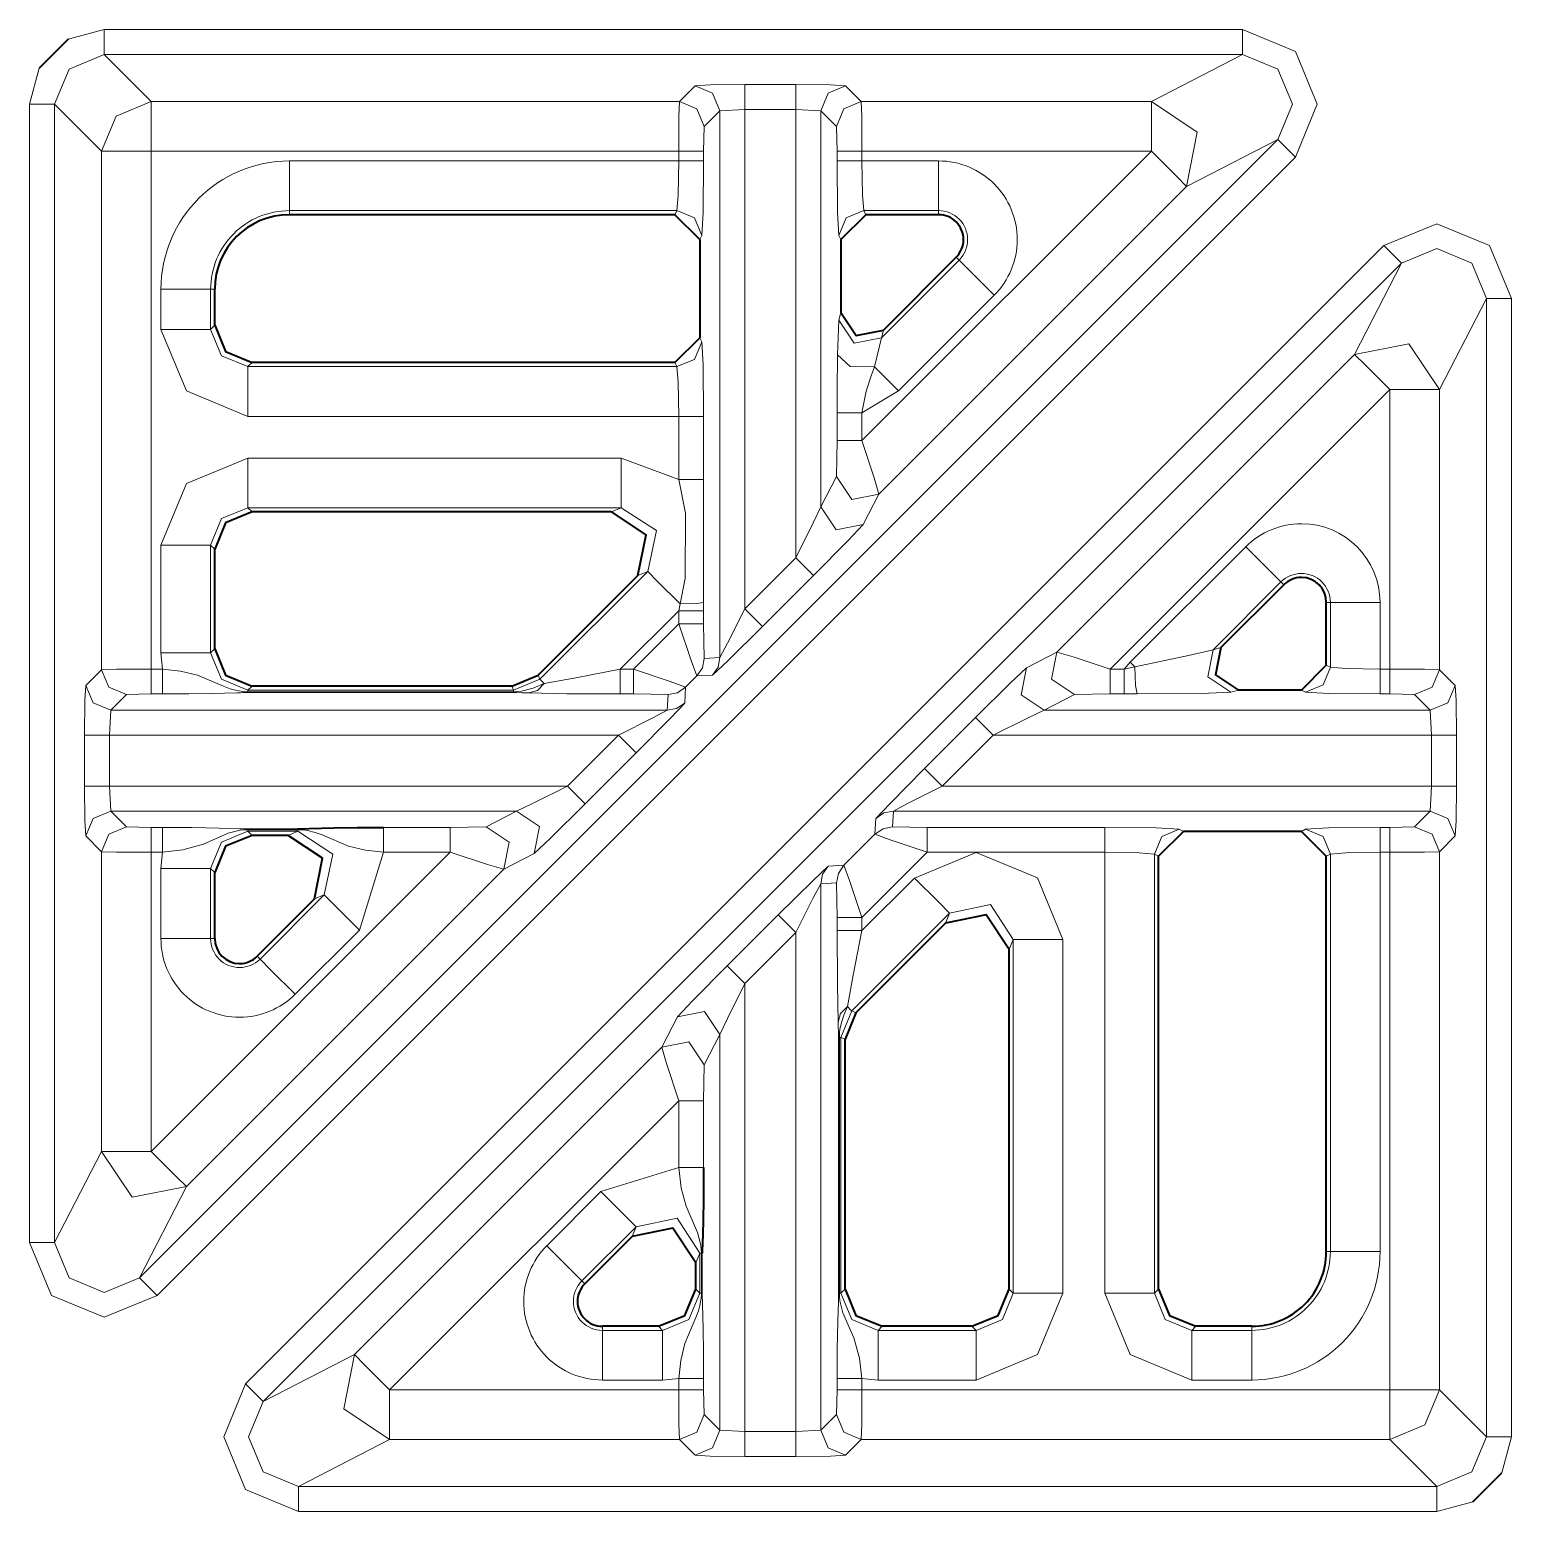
# Model space of a CAD drawing. Header units: millimetres. Extents: x 0 to 2941, y -405 to 1422.
# Drawn here: x 879.28 to 909.05, y 455.9 to 485.68 of the extents above; entities that cross this region are included whole.
import ezdxf

# ---------------------------------------------------------------- set-up
doc = ezdxf.new("R2010")
doc.units = ezdxf.units.MM
doc.layers.add('FINE', color=9, linetype='Continuous')
doc.layers.add('OUTLINE', color=7, linetype='Continuous')

msp = doc.modelspace()

# ---------------------------------------------------------------- linework, layer by layer
at = {"layer": 'FINE', "lineweight": 9}
for p, q in [((880.779, 485.177), (881.723, 484.234)), ((903.653, 485.177), (880.779, 485.177)), ((901.82, 484.234), (903.653, 485.177)), ((879.28, 484.178), (879.468, 484.905)), ((892.336, 484.234), (892.651, 484.549)), ((893.651, 484.574), (894.677, 484.574)), ((895.676, 484.549), (895.991, 484.234)), ((879.28, 461.304), (879.28, 484.178)), ((881.723, 484.234), (892.336, 484.234)), ((895.991, 484.234), (901.82, 484.234)), ((893.651, 484.075), (893.151, 484.049)), ((895.176, 484.049), (894.677, 484.075)), ((892.836, 483.734), (892.823, 483.234)), ((895.504, 483.234), (895.492, 483.734)), ((881.487, 460.598), (904.359, 483.47)), ((881.723, 483.234), (881.723, 472.828)), ((892.323, 483.234), (881.723, 483.234)), ((892.323, 483.039), (892.323, 483.234)), ((892.823, 483.234), (892.823, 483.039)), ((895.504, 483.039), (895.504, 483.234)), ((904.359, 483.47), (902.527, 482.527)), ((904.713, 483.117), (881.84, 460.244)), ((884.499, 483.039), (892.323, 483.039)), ((892.286, 482.04), (884.499, 482.04)), ((884.499, 482.04), (884.499, 481.959)), ((892.245, 481.959), (892.286, 482.04)), ((897.545, 481.959), (897.545, 482.04)), ((892.786, 481.54), (892.745, 481.458)), ((895.583, 481.458), (895.541, 481.54)), ((881.919, 479.655), (881.919, 480.459)), ((898.662, 480.341), (896.74, 478.419)), ((909.053, 480.277), (909.053, 457.403)), ((895.541, 479.839), (895.583, 479.996)), ((895.515, 479.145), (895.541, 479.839)), ((892.745, 479.487), (892.786, 479.405)), ((896.394, 479.486), (896.257, 478.903)), ((896.435, 479.641), (896.394, 479.486)), ((883.748, 478.987), (883.666, 478.906)), ((896.74, 478.419), (896.004, 477.98)), ((906.61, 478.444), (900.995, 472.828)), ((906.61, 472.828), (906.61, 478.444)), ((892.823, 477.907), (892.823, 476.638)), ((895.504, 477.419), (895.504, 477.98)), ((895.491, 476.699), (895.504, 477.419)), ((883.666, 477.067), (891.169, 477.067)), ((891.169, 477.067), (892.323, 476.638)), ((895.176, 476.086), (895.491, 476.699)), ((883.666, 476.069), (883.748, 475.987)), ((891.169, 476.069), (883.666, 476.069)), ((890.973, 475.987), (891.169, 476.069)), ((881.919, 473.155), (881.919, 475.32)), ((901.395, 472.964), (903.717, 475.286)), ((895.03, 474.709), (894.004, 473.683)), ((904.424, 474.58), (903.062, 473.218)), ((904.481, 474.522), (904.424, 474.58)), ((892.323, 474.002), (891.149, 472.828)), ((892.323, 474.002), (892.35, 474.139)), ((892.323, 473.737), (892.323, 474.002)), ((892.823, 474.166), (892.823, 474.002)), ((892.823, 474.002), (892.823, 473.737)), ((906.415, 474.169), (906.415, 472.828)), ((891.414, 472.828), (892.323, 473.737)), ((892.823, 473.737), (892.836, 473.043)), ((881.949, 472.828), (881.919, 473.155)), ((903.062, 473.218), (903.218, 473.259)), ((880.408, 472.5), (880.723, 472.815)), ((881.723, 472.828), (881.949, 472.828)), ((891.149, 472.828), (891.414, 472.828)), ((900.995, 472.828), (901.273, 472.828)), ((901.273, 472.828), (901.395, 472.964)), ((901.273, 472.828), (901.486, 472.874)), ((906.415, 472.828), (906.61, 472.828)), ((889.005, 472.406), (889.534, 472.625)), ((892.689, 472.69), (892.461, 472.462)), ((893.004, 472.708), (892.689, 472.69)), ((881.223, 472.316), (880.908, 472)), ((881.723, 472.328), (881.223, 472.316)), ((881.949, 472.328), (881.723, 472.328)), ((883.666, 472.374), (889.005, 472.374)), ((889.005, 472.357), (883.666, 472.357)), ((892.09, 472), (892.108, 472.315)), ((892.461, 472.462), (892.443, 472.146)), ((900.275, 472.315), (899.663, 472)), ((901.531, 472.328), (901.273, 472.328)), ((903.572, 472.406), (903.415, 472.365)), ((904.917, 472.365), (904.835, 472.406)), ((906.61, 472.328), (906.415, 472.328)), ((907.11, 472.316), (906.61, 472.328)), ((907.425, 472), (907.11, 472.316)), ((880.908, 472), (880.882, 471.5)), ((892.09, 472), (880.908, 472)), ((907.425, 472), (899.663, 472)), ((907.451, 471.5), (907.425, 472)), ((897.259, 470.828), (898.285, 471.854)), ((880.382, 470.475), (880.382, 471.5)), ((880.882, 471.5), (891.114, 471.5)), ((880.882, 471.5), (880.882, 470.475)), ((890.088, 470.475), (891.114, 471.5)), ((898.639, 471.5), (897.613, 470.475)), ((898.639, 471.5), (907.451, 471.5)), ((907.451, 470.475), (907.451, 471.5)), ((907.951, 471.5), (907.951, 470.475)), ((891.468, 471.147), (890.442, 470.121)), ((907.451, 470.475), (897.613, 470.475)), ((907.425, 469.975), (907.451, 470.475)), ((880.908, 469.975), (889.065, 469.975)), ((880.908, 469.975), (881.223, 469.66)), ((888.452, 469.66), (889.065, 469.975)), ((896.637, 469.975), (896.619, 469.66)), ((896.637, 469.975), (907.425, 469.975)), ((907.11, 469.66), (907.425, 469.975)), ((881.223, 469.66), (881.723, 469.647)), ((881.723, 469.647), (881.949, 469.647)), ((883.666, 469.618), (884.669, 469.618)), ((884.669, 469.601), (883.666, 469.601)), ((883.666, 469.569), (883.748, 469.487)), ((884.669, 469.569), (883.666, 469.569)), ((884.473, 469.487), (884.669, 469.569)), ((886.392, 469.647), (887.733, 469.647)), ((887.733, 469.647), (888.452, 469.66)), ((896.266, 469.513), (896.284, 469.828)), ((896.619, 469.66), (897.313, 469.647)), ((897.313, 469.647), (900.884, 469.647)), ((902.381, 469.609), (902.464, 469.568)), ((904.835, 469.568), (904.917, 469.609)), ((906.415, 469.647), (906.61, 469.647)), ((906.61, 469.647), (907.11, 469.66)), ((880.723, 469.159), (880.408, 469.475)), ((895.638, 468.885), (896.266, 469.513)), ((907.925, 469.475), (907.61, 469.159)), ((880.723, 463.137), (880.723, 469.159)), ((881.723, 463.137), (887.733, 469.147)), ((881.949, 469.147), (881.723, 469.147)), ((881.723, 469.147), (881.723, 463.137)), ((881.919, 468.82), (881.949, 469.147)), ((886.392, 469.147), (885.905, 467.584)), ((887.733, 469.147), (886.392, 469.147)), ((897.313, 469.147), (896.004, 467.837)), ((900.884, 469.147), (897.313, 469.147)), ((900.884, 460.29), (900.884, 469.147)), ((901.964, 469.069), (901.882, 469.11)), ((901.882, 469.11), (901.882, 460.29)), ((906.61, 469.147), (906.415, 469.147)), ((906.415, 469.147), (906.415, 461.122)), ((906.61, 458.347), (906.61, 469.147)), ((907.61, 469.159), (907.61, 458.347)), ((881.919, 467.412), (881.919, 468.82)), ((895.323, 468.867), (895.638, 468.885)), ((895.491, 468.532), (895.176, 468.514)), ((895.176, 468.514), (895.176, 457.532)), ((895.504, 467.837), (895.491, 468.532)), ((885.199, 468.29), (885.002, 468.209)), ((893.297, 466.866), (894.323, 467.892)), ((885.905, 467.584), (884.616, 466.295)), ((894.677, 467.538), (893.651, 466.512)), ((894.677, 457.506), (894.677, 467.538)), ((899.045, 467.393), (898.964, 467.197)), ((899.045, 460.29), (899.045, 467.393)), ((900.043, 467.393), (900.043, 460.29)), ((891.982, 465.23), (892.298, 465.842)), ((895.802, 465.958), (895.582, 465.428)), ((895.533, 460.29), (895.533, 465.428)), ((895.55, 465.428), (895.55, 460.29)), ((895.582, 465.428), (895.582, 460.29)), ((895.664, 465.395), (895.582, 465.428)), ((885.806, 459.054), (891.982, 465.23)), ((892.323, 462.816), (892.323, 464.156)), ((890.76, 462.329), (892.323, 462.816)), ((882.43, 462.43), (881.487, 460.598)), ((889.671, 461.24), (890.76, 462.329)), ((892.745, 461.093), (892.664, 460.897)), ((892.777, 460.29), (892.777, 461.093)), ((892.794, 461.093), (892.794, 460.29)), ((905.335, 461.122), (905.416, 461.122)), ((890.377, 460.533), (890.435, 460.476)), ((892.664, 460.371), (892.745, 460.29)), ((895.582, 460.29), (895.664, 460.371)), ((898.964, 460.371), (899.045, 460.29)), ((901.882, 460.29), (901.964, 460.371)), ((883.974, 458.11), (885.806, 459.054)), ((891.996, 458.543), (890.788, 458.543)), ((892.323, 458.573), (891.996, 458.543)), ((892.323, 458.347), (892.323, 458.573)), ((892.823, 458.573), (892.823, 458.347)), ((895.504, 458.347), (895.504, 458.573)), ((896.004, 458.573), (896.004, 458.347)), ((903.835, 458.543), (902.631, 458.543)), ((892.823, 458.347), (892.836, 457.847)), ((895.492, 457.847), (895.504, 458.347)), ((896.004, 458.347), (906.61, 458.347)), ((907.61, 458.347), (908.554, 457.403)), ((895.176, 457.532), (895.492, 457.847)), ((886.513, 457.347), (884.68, 456.403)), ((892.336, 457.347), (886.513, 457.347)), ((892.651, 457.032), (892.336, 457.347)), ((894.677, 457.506), (895.176, 457.532)), ((895.991, 457.347), (895.676, 457.032)), ((906.61, 457.347), (895.991, 457.347)), ((907.554, 456.403), (906.61, 457.347)), ((909.053, 457.403), (908.865, 456.676)), ((894.677, 457.006), (893.651, 457.006)), ((884.68, 456.403), (907.554, 456.403)), ((908.281, 456.092), (907.554, 455.904))]:
    msp.add_line(p, q, dxfattribs=at)
for points in [[(880.052, 485.489), (880.779, 485.677), (903.653, 485.677)], [(880.779, 485.177), (880.779, 485.328), (880.779, 485.677)], [(903.653, 485.177), (903.653, 485.328), (903.653, 485.677)], [(903.653, 485.677), (904.714, 485.238), (905.153, 484.178), (904.713, 483.117)], [(880.779, 485.177), (880.072, 484.885), (879.779, 484.178)], [(904.359, 483.47), (904.654, 484.178), (904.361, 484.885), (903.653, 485.177)], [(892.651, 484.549), (892.953, 484.567), (893.651, 484.574)], [(892.651, 484.549), (893.004, 484.402), (893.151, 484.049)], [(893.651, 484.574), (893.651, 484.423), (893.651, 484.075)], [(894.677, 484.574), (894.677, 484.423), (894.677, 484.075)], [(894.677, 484.574), (895.374, 484.567), (895.676, 484.549)], [(895.676, 484.549), (895.323, 484.402), (895.176, 484.049)], [(879.28, 484.178), (879.629, 484.178), (879.779, 484.178)], [(880.723, 472.815), (880.723, 483.234), (879.779, 484.178), (879.779, 461.304), (880.723, 463.137)], [(880.723, 483.234), (881.016, 483.941), (881.723, 484.234)], [(881.723, 483.234), (881.723, 483.932), (881.723, 484.234)], [(892.323, 483.234), (892.327, 483.932), (892.336, 484.234)], [(892.336, 484.234), (892.689, 484.087), (892.836, 483.734)], [(895.991, 484.234), (895.638, 484.087), (895.492, 483.734)], [(895.991, 484.234), (896, 483.932), (896.004, 483.234)], [(901.82, 484.234), (901.82, 483.932), (901.82, 483.234)], [(901.82, 484.234), (902.742, 483.616), (902.527, 482.527)], [(892.836, 473.043), (893.151, 473.061), (893.151, 484.049), (892.836, 483.734)], [(893.651, 484.075), (893.651, 474.037), (894.677, 475.063)], [(894.677, 475.063), (894.677, 484.075), (893.651, 484.075)], [(895.492, 483.734), (895.176, 484.049), (895.176, 476.086)], [(881.723, 483.234), (881.025, 483.234), (880.723, 483.234)], [(892.323, 483.234), (892.672, 483.234), (892.823, 483.234)], [(896.004, 483.234), (895.655, 483.234), (895.504, 483.234)], [(896.004, 477.98), (896.004, 477.419), (901.82, 483.234)], [(901.82, 483.234), (896.004, 483.234), (896.004, 483.039), (897.545, 483.039)], [(902.527, 482.527), (902.315, 482.738), (901.82, 483.234)], [(904.359, 483.47), (904.465, 483.365), (904.713, 483.117)], [(884.499, 483.039), (884.499, 482.35), (884.499, 482.04)], [(892.286, 482.04), (892.312, 482.35), (892.323, 483.039)], [(892.323, 483.039), (892.672, 483.039), (892.823, 483.039)], [(892.823, 483.039), (892.812, 482.006), (892.786, 481.54)], [(896.004, 483.039), (895.655, 483.039), (895.504, 483.039)], [(895.541, 481.54), (895.515, 482.006), (895.504, 483.039)], [(896.004, 483.039), (896.015, 482.35), (896.041, 482.04)], [(897.545, 483.039), (897.545, 482.35), (897.545, 482.04)], [(902.527, 482.527), (896.345, 476.345), (896.03, 475.733)], [(892.286, 482.04), (892.639, 481.893), (892.786, 481.54)], [(896.041, 482.04), (895.688, 481.893), (895.541, 481.54)], [(897.545, 482.04), (896.041, 482.04), (896.082, 481.959)], [(906.493, 481.337), (907.554, 481.777), (908.614, 481.338), (909.053, 480.277)], [(907.554, 455.904), (884.68, 455.904), (883.619, 456.343), (883.18, 457.403), (883.62, 458.464), (906.493, 481.337)], [(906.846, 480.983), (906.741, 481.089), (906.493, 481.337)], [(908.554, 480.277), (908.261, 480.985), (907.554, 481.278), (906.846, 480.983)], [(905.903, 479.15), (906.846, 480.983), (883.974, 458.11)], [(896.394, 479.486), (897.956, 481.047), (897.898, 481.105)], [(898.662, 480.341), (898.175, 480.828), (897.956, 481.047)], [(882.917, 480.459), (882.607, 480.459), (881.919, 480.459)], [(882.999, 480.459), (882.917, 480.459), (882.917, 479.655), (882.999, 479.736)], [(908.554, 457.403), (908.554, 480.277), (907.61, 478.444)], [(908.554, 480.277), (908.705, 480.277), (909.053, 480.277)], [(882.917, 479.655), (882.607, 479.655), (881.919, 479.655)], [(883.666, 477.907), (882.43, 478.419), (881.919, 479.655)], [(882.917, 479.655), (883.135, 479.124), (883.666, 478.906)], [(896.394, 479.486), (895.85, 479.38), (895.541, 479.839)], [(892.286, 478.906), (892.639, 479.052), (892.786, 479.405)], [(892.786, 479.405), (892.812, 478.94), (892.823, 477.907)], [(905.903, 479.15), (906.992, 479.366), (907.61, 478.444)], [(895.504, 477.98), (895.507, 478.579), (895.512, 478.981), (895.515, 479.145)], [(896.257, 478.903), (895.766, 478.911), (895.515, 479.145)], [(899.309, 472.853), (899.921, 473.169), (905.903, 479.15)], [(905.903, 479.15), (906.115, 478.939), (906.61, 478.444)], [(883.666, 478.906), (892.286, 478.906), (892.245, 478.987)], [(883.666, 478.906), (883.666, 478.596), (883.666, 477.907)], [(892.323, 477.907), (892.312, 478.596), (892.286, 478.906)], [(896.257, 478.903), (896.193, 478.74), (896.086, 478.41), (896.004, 477.98)], [(896.74, 478.419), (896.48, 478.679), (896.257, 478.903)], [(906.61, 478.444), (907.308, 478.444), (907.61, 478.444)], [(907.61, 478.444), (907.61, 472.815), (907.925, 472.5)], [(892.323, 476.638), (892.323, 477.907), (883.666, 477.907)], [(892.323, 477.907), (892.672, 477.907), (892.823, 477.907)], [(896.004, 477.98), (895.655, 477.98), (895.504, 477.98)], [(896.004, 477.419), (895.655, 477.419), (895.504, 477.419)], [(896.004, 477.419), (896.248, 476.671), (896.345, 476.345)], [(881.919, 475.32), (882.43, 476.556), (883.666, 477.067)], [(883.666, 477.067), (883.666, 476.379), (883.666, 476.069)], [(891.169, 477.067), (891.169, 476.379), (891.169, 476.069)], [(896.345, 476.345), (895.8, 476.237), (895.491, 476.699)], [(892.323, 476.638), (892.672, 476.638), (892.823, 476.638)], [(892.35, 474.139), (892.454, 474.649), (892.461, 475.958), (892.323, 476.638)], [(892.823, 476.638), (892.821, 475.888), (892.821, 474.72), (892.823, 474.166)], [(894.677, 475.063), (895.025, 475.767), (895.176, 476.086)], [(896.03, 475.733), (895.485, 475.625), (895.176, 476.086)], [(883.666, 476.069), (883.135, 475.851), (882.917, 475.32)], [(891.699, 474.79), (891.874, 475.612), (891.169, 476.069)], [(896.03, 475.733), (895.728, 475.414), (895.03, 474.709)], [(881.919, 475.32), (882.607, 475.32), (882.917, 475.32)], [(882.999, 475.238), (882.917, 475.32), (882.917, 473.155), (882.999, 473.236)], [(904.424, 474.58), (904.204, 474.799), (903.717, 475.286)], [(895.03, 474.709), (894.924, 474.815), (894.677, 475.063)], [(889.5, 472.707), (889.534, 472.625), (891.699, 474.79), (891.502, 474.709)], [(891.699, 474.79), (891.899, 474.59), (892.35, 474.139)], [(892.323, 474.002), (892.672, 474.002), (892.823, 474.002)], [(892.35, 474.139), (892.681, 474.148), (892.823, 474.166)], [(893.151, 473.061), (893.302, 473.346), (893.651, 474.037)], [(894.004, 473.683), (893.898, 473.789), (893.651, 474.037)], [(905.335, 472.906), (905.416, 472.865), (905.416, 474.169), (905.335, 474.169)], [(906.415, 474.169), (905.726, 474.169), (905.416, 474.169)], [(892.323, 473.737), (892.672, 473.737), (892.823, 473.737)], [(892.689, 472.69), (892.574, 472.998), (892.323, 473.737)], [(894.004, 473.683), (893.306, 472.992), (893.004, 472.708)], [(881.919, 473.155), (882.607, 473.155), (882.917, 473.155)], [(882.917, 473.155), (883.135, 472.624), (883.666, 472.406)], [(899.921, 473.169), (899.813, 472.624), (900.275, 472.315)], [(899.921, 473.169), (900.247, 473.072), (900.995, 472.828)], [(901.486, 472.874), (902.569, 473.1), (903.062, 473.218)], [(903.062, 473.218), (902.956, 472.674), (903.415, 472.365)], [(880.723, 472.815), (881.025, 472.824), (881.723, 472.828)], [(880.723, 472.815), (880.87, 472.462), (881.223, 472.316)], [(881.723, 472.328), (881.723, 472.479), (881.723, 472.828)], [(881.949, 472.328), (881.949, 472.479), (881.949, 472.828)], [(881.949, 472.828), (882.313, 472.785), (882.656, 472.707), (883.174, 472.482), (883.311, 472.431), (883.418, 472.402), (883.563, 472.379), (883.633, 472.374), (883.666, 472.374)], [(889.621, 472.539), (890.255, 472.654), (891.149, 472.828)], [(891.149, 472.328), (891.149, 472.479), (891.149, 472.828)], [(891.414, 472.328), (891.414, 472.479), (891.414, 472.828)], [(891.414, 472.828), (892.153, 472.576), (892.461, 472.462)], [(892.689, 472.69), (892.798, 472.852), (892.836, 473.043)], [(893.004, 472.708), (893.113, 472.87), (893.151, 473.061)], [(898.285, 471.854), (898.99, 472.552), (899.309, 472.853)], [(899.309, 472.853), (899.201, 472.309), (899.663, 472)], [(900.995, 472.828), (900.995, 472.479), (900.995, 472.328)], [(901.273, 472.828), (901.273, 472.479), (901.273, 472.328)], [(901.486, 472.874), (901.441, 472.919), (901.395, 472.964)], [(901.486, 472.874), (901.498, 472.496), (901.531, 472.328)], [(905.416, 472.865), (905.27, 472.512), (904.917, 472.365)], [(905.416, 472.865), (905.726, 472.839), (906.415, 472.828)], [(906.415, 472.828), (906.415, 472.479), (906.415, 472.328)], [(906.61, 472.828), (906.61, 472.479), (906.61, 472.328)], [(906.61, 472.828), (907.308, 472.824), (907.61, 472.815)], [(907.61, 472.815), (907.463, 472.462), (907.11, 472.316)], [(889.005, 472.374), (889.075, 472.376), (889.161, 472.385), (889.399, 472.445), (889.621, 472.539)], [(889.311, 472.348), (889.483, 472.4), (889.621, 472.539)], [(889.534, 472.625), (889.56, 472.599), (889.621, 472.539)], [(880.382, 471.5), (880.39, 472.198), (880.408, 472.5)], [(880.408, 472.5), (880.554, 472.147), (880.908, 472)], [(883.666, 472.357), (883.654, 472.357), (883.626, 472.357), (883.567, 472.356), (883.518, 472.354), (883.444, 472.352), (882.95, 472.337), (882.479, 472.331), (881.949, 472.328)], [(883.748, 472.487), (883.666, 472.406), (889.005, 472.406), (888.971, 472.487)], [(883.666, 472.406), (883.666, 472.395), (883.666, 472.374)], [(883.666, 472.357), (883.666, 472.362), (883.666, 472.374)], [(889.005, 472.406), (889.005, 472.395), (889.005, 472.374)], [(889.005, 472.357), (889.005, 472.362), (889.005, 472.374)], [(889.311, 472.348), (889.172, 472.353), (889.065, 472.357), (889.031, 472.357), (889.005, 472.357)], [(891.149, 472.328), (890.075, 472.334), (889.311, 472.348)], [(892.108, 472.315), (891.414, 472.328), (891.149, 472.328)], [(892.108, 472.315), (892.299, 472.353), (892.461, 472.462)], [(901.273, 472.328), (900.995, 472.328), (900.275, 472.315)], [(903.415, 472.365), (902.828, 472.341), (901.531, 472.328)], [(906.415, 472.328), (905.382, 472.339), (904.917, 472.365)], [(907.925, 472.5), (907.778, 472.147), (907.425, 472)], [(907.925, 472.5), (907.943, 472.198), (907.951, 471.5)], [(891.114, 471.5), (891.805, 471.849), (892.09, 472)], [(892.443, 472.146), (892.158, 471.845), (891.468, 471.147)], [(892.09, 472), (892.281, 472.038), (892.443, 472.146)], [(899.663, 472), (899.344, 471.849), (898.639, 471.5)], [(898.285, 471.854), (898.391, 471.748), (898.639, 471.5)], [(880.382, 471.5), (880.533, 471.5), (880.882, 471.5)], [(891.114, 471.5), (891.362, 471.253), (891.468, 471.147)], [(907.951, 471.5), (907.8, 471.5), (907.451, 471.5)], [(896.284, 469.828), (896.569, 470.13), (897.259, 470.828)], [(897.259, 470.828), (897.365, 470.722), (897.613, 470.475)], [(880.382, 470.475), (880.533, 470.475), (880.882, 470.475)], [(880.408, 469.475), (880.39, 469.777), (880.382, 470.475)], [(890.088, 470.475), (880.882, 470.475), (880.908, 469.975)], [(889.065, 469.975), (889.383, 470.125), (890.088, 470.475)], [(890.088, 470.475), (890.336, 470.227), (890.442, 470.121)], [(897.613, 470.475), (896.922, 470.125), (896.637, 469.975)], [(907.951, 470.475), (907.8, 470.475), (907.451, 470.475)], [(907.951, 470.475), (907.943, 469.777), (907.925, 469.475)], [(880.408, 469.475), (880.554, 469.828), (880.908, 469.975)], [(889.065, 469.975), (889.526, 469.666), (889.418, 469.121)], [(890.442, 470.121), (889.737, 469.423), (889.418, 469.121)], [(896.284, 469.828), (896.446, 469.937), (896.637, 469.975)], [(907.925, 469.475), (907.778, 469.828), (907.425, 469.975)], [(880.723, 469.159), (880.87, 469.513), (881.223, 469.66)], [(881.723, 469.147), (881.723, 469.496), (881.723, 469.647)], [(881.949, 469.147), (881.949, 469.496), (881.949, 469.647)], [(881.949, 469.647), (882.541, 469.644), (883.089, 469.634), (883.497, 469.621), (883.605, 469.618), (883.639, 469.618), (883.666, 469.618)], [(883.666, 469.601), (883.596, 469.599), (883.509, 469.59), (883.27, 469.53), (882.77, 469.308), (882.356, 469.197), (881.949, 469.147)], [(883.666, 469.569), (883.135, 469.351), (882.917, 468.82)], [(883.666, 469.601), (883.666, 469.613), (883.666, 469.618)], [(883.666, 469.601), (883.666, 469.579), (883.666, 469.569)], [(884.669, 469.601), (884.669, 469.613), (884.669, 469.618)], [(884.669, 469.601), (884.669, 469.579), (884.669, 469.569)], [(886.392, 469.147), (886.029, 469.189), (885.687, 469.267), (885.159, 469.497), (885.02, 469.547), (884.86, 469.585), (884.778, 469.596), (884.706, 469.6), (884.669, 469.601)], [(885.199, 468.29), (885.374, 469.112), (884.669, 469.569)], [(886.392, 469.147), (886.392, 469.496), (886.392, 469.647)], [(887.733, 469.147), (887.733, 469.496), (887.733, 469.647)], [(888.452, 469.66), (888.914, 469.351), (888.806, 468.806)], [(896.266, 469.513), (896.428, 469.621), (896.619, 469.66)], [(897.313, 469.147), (897.313, 469.496), (897.313, 469.647)], [(900.884, 469.147), (900.884, 469.496), (900.884, 469.647)], [(900.884, 469.647), (901.916, 469.636), (902.381, 469.609)], [(901.882, 469.11), (902.029, 469.463), (902.381, 469.609)], [(904.917, 469.609), (905.382, 469.636), (906.415, 469.647)], [(905.416, 469.11), (905.27, 469.463), (904.917, 469.609)], [(906.415, 469.147), (906.415, 469.496), (906.415, 469.647)], [(906.61, 469.147), (906.61, 469.496), (906.61, 469.647)], [(907.61, 469.159), (907.463, 469.513), (907.11, 469.66)], [(897.313, 469.147), (896.574, 469.398), (896.266, 469.513)], [(881.723, 469.147), (881.025, 469.151), (880.723, 469.159)], [(889.418, 469.121), (888.806, 468.806), (882.43, 462.43)], [(888.806, 468.806), (888.48, 468.903), (887.733, 469.147)], [(897.06, 468.629), (898.299, 469.145), (899.533, 468.634), (900.043, 467.393)], [(901.882, 469.11), (901.572, 469.136), (900.884, 469.147)], [(905.416, 461.122), (905.416, 469.11), (905.335, 469.069)], [(906.415, 469.147), (905.726, 469.136), (905.416, 469.11)], [(907.61, 469.159), (907.308, 469.151), (906.61, 469.147)], [(881.919, 468.82), (882.607, 468.82), (882.917, 468.82)], [(882.999, 468.738), (882.917, 468.82), (882.917, 467.412), (882.999, 467.412)], [(894.323, 467.892), (895.021, 468.582), (895.323, 468.867)], [(895.323, 468.867), (895.214, 468.705), (895.176, 468.514)], [(895.638, 468.885), (895.53, 468.723), (895.491, 468.532)], [(895.638, 468.885), (895.753, 468.577), (896.004, 467.837)], [(895.176, 468.514), (895.025, 468.229), (894.677, 467.538)], [(896.004, 467.837), (896.004, 467.573), (897.06, 468.629)], [(897.06, 468.629), (897.547, 468.142), (897.766, 467.923)], [(883.852, 467.058), (883.91, 467.001), (885.199, 468.29)], [(885.199, 468.29), (885.418, 468.071), (885.905, 467.584)], [(899.045, 467.393), (898.588, 468.098), (897.766, 467.923)], [(894.677, 467.538), (894.429, 467.786), (894.323, 467.892)], [(896.004, 467.837), (895.655, 467.837), (895.504, 467.837)], [(895.525, 465.735), (895.51, 466.499), (895.504, 467.573), (895.504, 467.837)], [(897.685, 467.726), (897.766, 467.923), (895.802, 465.958), (895.883, 465.924)], [(896.004, 467.573), (895.655, 467.573), (895.504, 467.573)], [(896.004, 467.573), (895.83, 466.679), (895.715, 466.045)], [(882.917, 467.412), (882.607, 467.412), (881.919, 467.412)], [(900.043, 467.393), (899.355, 467.393), (899.045, 467.393)], [(883.91, 467.001), (884.129, 466.781), (884.616, 466.295)], [(892.298, 465.842), (892.599, 466.161), (893.297, 466.866)], [(893.651, 466.512), (893.403, 466.76), (893.297, 466.866)], [(893.651, 466.512), (893.302, 465.807), (893.151, 465.488)], [(893.651, 466.512), (893.651, 457.506), (894.677, 457.506)], [(895.715, 466.045), (895.576, 465.906), (895.525, 465.735)], [(895.715, 466.045), (895.64, 465.876), (895.597, 465.75), (895.563, 465.594), (895.554, 465.519), (895.55, 465.45), (895.55, 465.428)], [(895.715, 466.045), (895.775, 465.984), (895.802, 465.958)], [(893.151, 465.488), (892.842, 465.95), (892.298, 465.842)], [(895.533, 465.428), (895.533, 465.437), (895.533, 465.463), (895.533, 465.493), (895.531, 465.56), (895.529, 465.624), (895.525, 465.735)], [(893.151, 457.532), (893.151, 465.488), (892.836, 464.876), (892.823, 464.156), (892.823, 462.816)], [(895.55, 465.428), (895.538, 465.428), (895.533, 465.428)], [(895.582, 465.428), (895.571, 465.428), (895.55, 465.428)], [(892.836, 464.876), (892.527, 465.337), (891.982, 465.23)], [(892.323, 464.156), (892.079, 464.904), (891.982, 465.23)], [(892.323, 464.156), (886.513, 458.347), (892.323, 458.347)], [(892.823, 464.156), (892.672, 464.156), (892.323, 464.156)], [(882.43, 462.43), (881.341, 462.215), (880.723, 463.137)], [(881.723, 463.137), (881.025, 463.137), (880.723, 463.137)], [(882.43, 462.43), (882.219, 462.642), (881.723, 463.137)], [(892.823, 462.816), (892.672, 462.816), (892.323, 462.816)], [(892.777, 461.093), (892.775, 461.165), (892.766, 461.254), (892.703, 461.505), (892.47, 462.033), (892.374, 462.398), (892.323, 462.816)], [(890.76, 462.329), (891.247, 461.842), (891.466, 461.623)], [(892.745, 461.093), (892.288, 461.798), (891.466, 461.623)], [(891.385, 461.426), (891.466, 461.623), (890.377, 460.533)], [(879.28, 461.304), (879.629, 461.304), (879.779, 461.304)], [(881.84, 460.244), (880.779, 459.804), (879.719, 460.243), (879.28, 461.304)], [(879.779, 461.304), (880.072, 460.596), (880.779, 460.303), (881.487, 460.598)], [(889.671, 461.24), (890.158, 460.753), (890.377, 460.533)], [(892.745, 460.29), (892.745, 461.093), (892.756, 461.093), (892.777, 461.093)], [(892.794, 461.093), (892.789, 461.093), (892.777, 461.093)], [(906.415, 461.122), (905.726, 461.122), (905.416, 461.122)], [(881.84, 460.244), (881.592, 460.492), (881.487, 460.598)], [(891.996, 459.541), (892.527, 459.759), (892.745, 460.29)], [(892.323, 458.573), (892.366, 458.937), (892.444, 459.28), (892.669, 459.798), (892.72, 459.935), (892.749, 460.041), (892.772, 460.187), (892.777, 460.257), (892.777, 460.29)], [(892.745, 460.29), (892.756, 460.29), (892.777, 460.29)], [(892.794, 460.29), (892.789, 460.29), (892.777, 460.29)], [(892.794, 460.29), (892.794, 460.278), (892.794, 460.25), (892.795, 460.191), (892.797, 460.142), (892.799, 460.068), (892.813, 459.574), (892.82, 459.103), (892.823, 458.573)], [(895.504, 458.573), (895.507, 459.165), (895.517, 459.713), (895.53, 460.121), (895.533, 460.229), (895.533, 460.263), (895.533, 460.29)], [(895.55, 460.29), (895.538, 460.29), (895.533, 460.29)], [(895.582, 460.29), (895.571, 460.29), (895.55, 460.29)], [(895.55, 460.29), (895.552, 460.22), (895.561, 460.133), (895.621, 459.893), (895.843, 459.393), (895.954, 458.98), (896.004, 458.573)], [(895.582, 460.29), (895.8, 459.759), (896.331, 459.541)], [(898.296, 459.541), (898.827, 459.759), (899.045, 460.29)], [(900.043, 460.29), (899.532, 459.054), (898.296, 458.543)], [(900.043, 460.29), (899.355, 460.29), (899.045, 460.29)], [(901.882, 460.29), (901.572, 460.29), (900.884, 460.29)], [(902.631, 458.543), (901.395, 459.054), (900.884, 460.29)], [(901.882, 460.29), (902.1, 459.759), (902.631, 459.541)], [(890.788, 459.622), (890.788, 459.541), (891.996, 459.541), (891.915, 459.622)], [(890.788, 458.543), (890.788, 459.231), (890.788, 459.541)], [(891.996, 459.541), (891.996, 459.231), (891.996, 458.543)], [(896.412, 459.622), (896.331, 459.541), (898.296, 459.541), (898.215, 459.622)], [(896.331, 459.541), (896.331, 459.231), (896.331, 458.543)], [(898.296, 459.541), (898.296, 459.231), (898.296, 458.543)], [(902.712, 459.622), (902.631, 459.541), (903.835, 459.541), (903.835, 459.622)], [(902.631, 458.543), (902.631, 459.231), (902.631, 459.541)], [(903.835, 458.543), (903.835, 459.231), (903.835, 459.541)], [(886.513, 457.347), (885.591, 457.965), (885.806, 459.054)], [(885.806, 459.054), (886.018, 458.842), (886.513, 458.347)], [(892.823, 458.573), (892.672, 458.573), (892.323, 458.573)], [(896.004, 458.573), (895.655, 458.573), (895.504, 458.573)], [(898.296, 458.543), (896.331, 458.543), (896.004, 458.573)], [(883.974, 458.11), (883.868, 458.216), (883.62, 458.464)], [(886.513, 457.347), (886.513, 457.649), (886.513, 458.347)], [(892.823, 458.347), (892.672, 458.347), (892.323, 458.347)], [(892.336, 457.347), (892.327, 457.649), (892.323, 458.347)], [(896.004, 458.347), (895.655, 458.347), (895.504, 458.347)], [(896.004, 458.347), (896, 457.649), (895.991, 457.347)], [(906.61, 458.347), (906.61, 457.649), (906.61, 457.347)], [(907.61, 458.347), (907.317, 457.64), (906.61, 457.347)], [(906.61, 458.347), (907.308, 458.347), (907.61, 458.347)], [(883.974, 458.11), (883.68, 457.403), (883.972, 456.696), (884.68, 456.403)], [(892.836, 457.847), (892.689, 457.494), (892.336, 457.347)], [(892.836, 457.847), (893.151, 457.532), (893.651, 457.506)], [(895.991, 457.347), (895.638, 457.494), (895.492, 457.847)], [(893.151, 457.532), (893.004, 457.178), (892.651, 457.032)], [(893.651, 457.006), (893.651, 457.157), (893.651, 457.506)], [(894.677, 457.006), (894.677, 457.157), (894.677, 457.506)], [(895.676, 457.032), (895.323, 457.178), (895.176, 457.532)], [(907.554, 456.403), (908.261, 456.696), (908.554, 457.403)], [(909.053, 457.403), (908.705, 457.403), (908.554, 457.403)], [(893.651, 457.006), (892.953, 457.014), (892.651, 457.032)], [(895.676, 457.032), (895.374, 457.014), (894.677, 457.006)], [(884.68, 455.904), (884.68, 456.253), (884.68, 456.403)], [(907.554, 455.904), (907.554, 456.253), (907.554, 456.403)]]:
    msp.add_lwpolyline(points, dxfattribs=at)
for points in [[(884.499, 483.038, 0.414204), (881.919, 480.459)], [(898.662, 480.341, 0.414214), (898.662, 482.576, 0.198712), (897.545, 483.039)], [(884.499, 482.04, 0.414214), (882.917, 480.459)], [(897.956, 481.047, 0.414214), (897.956, 481.87, 0.199215), (897.545, 482.04)], [(906.415, 474.169, 0.414198), (904.835, 475.749, 0.198955), (903.717, 475.286)], [(905.416, 474.169, 0.414214), (904.835, 474.75, 0.198816), (904.424, 474.58)], [(881.918, 467.412, 0.41423), (883.498, 465.832, 0.198858), (884.616, 466.295)], [(882.917, 467.412, 0.414214), (883.498, 466.831, 0.198816), (883.91, 467.001)], [(889.671, 461.24, 0.414214), (889.671, 459.005, 0.199014), (890.788, 458.543)], [(903.835, 459.541, 0.41423), (905.416, 461.122)], [(903.835, 458.542, 0.414223), (906.415, 461.122)], [(890.377, 460.534, 0.41388), (890.377, 459.711, 0.198765), (890.788, 459.541)]]:
    msp.add_lwpolyline(points, format="xyb", dxfattribs=at)
at = {"layer": 'OUTLINE', "lineweight": 40}
for p, q in [((880.052, 485.489), (879.468, 484.905)), ((892.245, 481.959), (884.499, 481.959)), ((892.745, 481.458), (892.245, 481.959)), ((896.082, 481.959), (895.583, 481.458)), ((897.545, 481.959), (896.082, 481.959)), ((892.745, 481.458), (892.745, 479.487)), ((895.583, 481.458), (895.583, 479.996)), ((897.898, 481.105), (896.435, 479.641)), ((882.999, 479.736), (882.999, 480.459)), ((892.245, 478.987), (892.745, 479.487)), ((892.245, 478.987), (883.748, 478.987)), ((890.973, 475.987), (883.748, 475.987)), ((882.999, 473.236), (882.999, 475.238)), ((891.502, 474.709), (889.5, 472.707)), ((904.481, 474.522), (903.218, 473.259)), ((905.335, 472.906), (905.335, 474.169)), ((904.835, 472.406), (905.335, 472.906)), ((888.971, 472.487), (889.5, 472.707)), ((888.971, 472.487), (883.748, 472.487)), ((904.835, 472.406), (903.572, 472.406)), ((902.464, 469.568), (901.964, 469.069)), ((904.835, 469.568), (902.464, 469.568)), ((905.335, 469.069), (904.835, 469.568)), ((884.473, 469.487), (883.748, 469.487)), ((901.964, 460.371), (901.964, 469.069)), ((905.335, 461.122), (905.335, 469.069)), ((882.999, 467.412), (882.999, 468.738)), ((885.002, 468.209), (883.852, 467.058)), ((897.685, 467.726), (895.883, 465.924)), ((898.964, 460.371), (898.964, 467.197)), ((895.883, 465.924), (895.664, 465.395)), ((895.664, 460.371), (895.664, 465.395)), ((891.385, 461.426), (890.435, 460.476)), ((892.664, 460.371), (892.664, 460.897)), ((891.915, 459.622), (890.788, 459.622)), ((898.215, 459.622), (896.412, 459.622)), ((903.835, 459.622), (902.712, 459.622)), ((908.281, 456.092), (908.865, 456.676))]:
    msp.add_line(p, q, dxfattribs=at)
for points in [[(884.499, 481.959, 0.414197), (882.999, 480.459)], [(897.898, 481.105, 0.414472), (897.898, 481.812, 0.198905), (897.545, 481.959)], [(905.335, 474.169, 0.414163), (904.835, 474.669, 0.19883), (904.481, 474.522)], [(882.999, 467.412, 0.414163), (883.498, 466.912, 0.19883), (883.852, 467.058)], [(903.835, 459.622, 0.414214), (905.335, 461.122)], [(890.435, 460.476, 0.414472), (890.435, 459.769, 0.198905), (890.788, 459.622)]]:
    msp.add_lwpolyline(points, format="xyb", dxfattribs=at)
for points in [[(895.583, 479.996), (895.89, 479.533), (896.435, 479.641)], [(882.999, 479.736), (883.218, 479.207), (883.748, 478.987)], [(883.748, 475.987), (883.218, 475.768), (882.999, 475.238)], [(891.502, 474.709), (891.667, 475.526), (890.973, 475.987)], [(882.999, 473.236), (883.218, 472.707), (883.748, 472.487)], [(903.218, 473.259), (903.109, 472.714), (903.572, 472.406)], [(884.669, 469.618), (884.684, 469.618), (884.713, 469.618), (884.747, 469.618), (884.819, 469.621), (884.894, 469.623), (885.393, 469.637), (885.862, 469.644), (886.392, 469.647)], [(883.748, 469.487), (883.218, 469.268), (882.999, 468.738)], [(885.002, 468.209), (885.167, 469.026), (884.473, 469.487)], [(898.964, 467.197), (898.502, 467.891), (897.685, 467.726)], [(892.823, 462.816), (892.82, 462.209), (892.812, 461.721), (892.798, 461.274), (892.794, 461.159), (892.794, 461.122), (892.794, 461.093)], [(892.664, 460.897), (892.202, 461.591), (891.385, 461.426)], [(891.915, 459.622), (892.444, 459.842), (892.664, 460.371)], [(895.664, 460.371), (895.883, 459.842), (896.412, 459.622)], [(898.215, 459.622), (898.744, 459.842), (898.964, 460.371)], [(901.964, 460.371), (902.183, 459.842), (902.712, 459.622)]]:
    msp.add_lwpolyline(points, dxfattribs=at)

doc.saveas('drawing.dxf')
